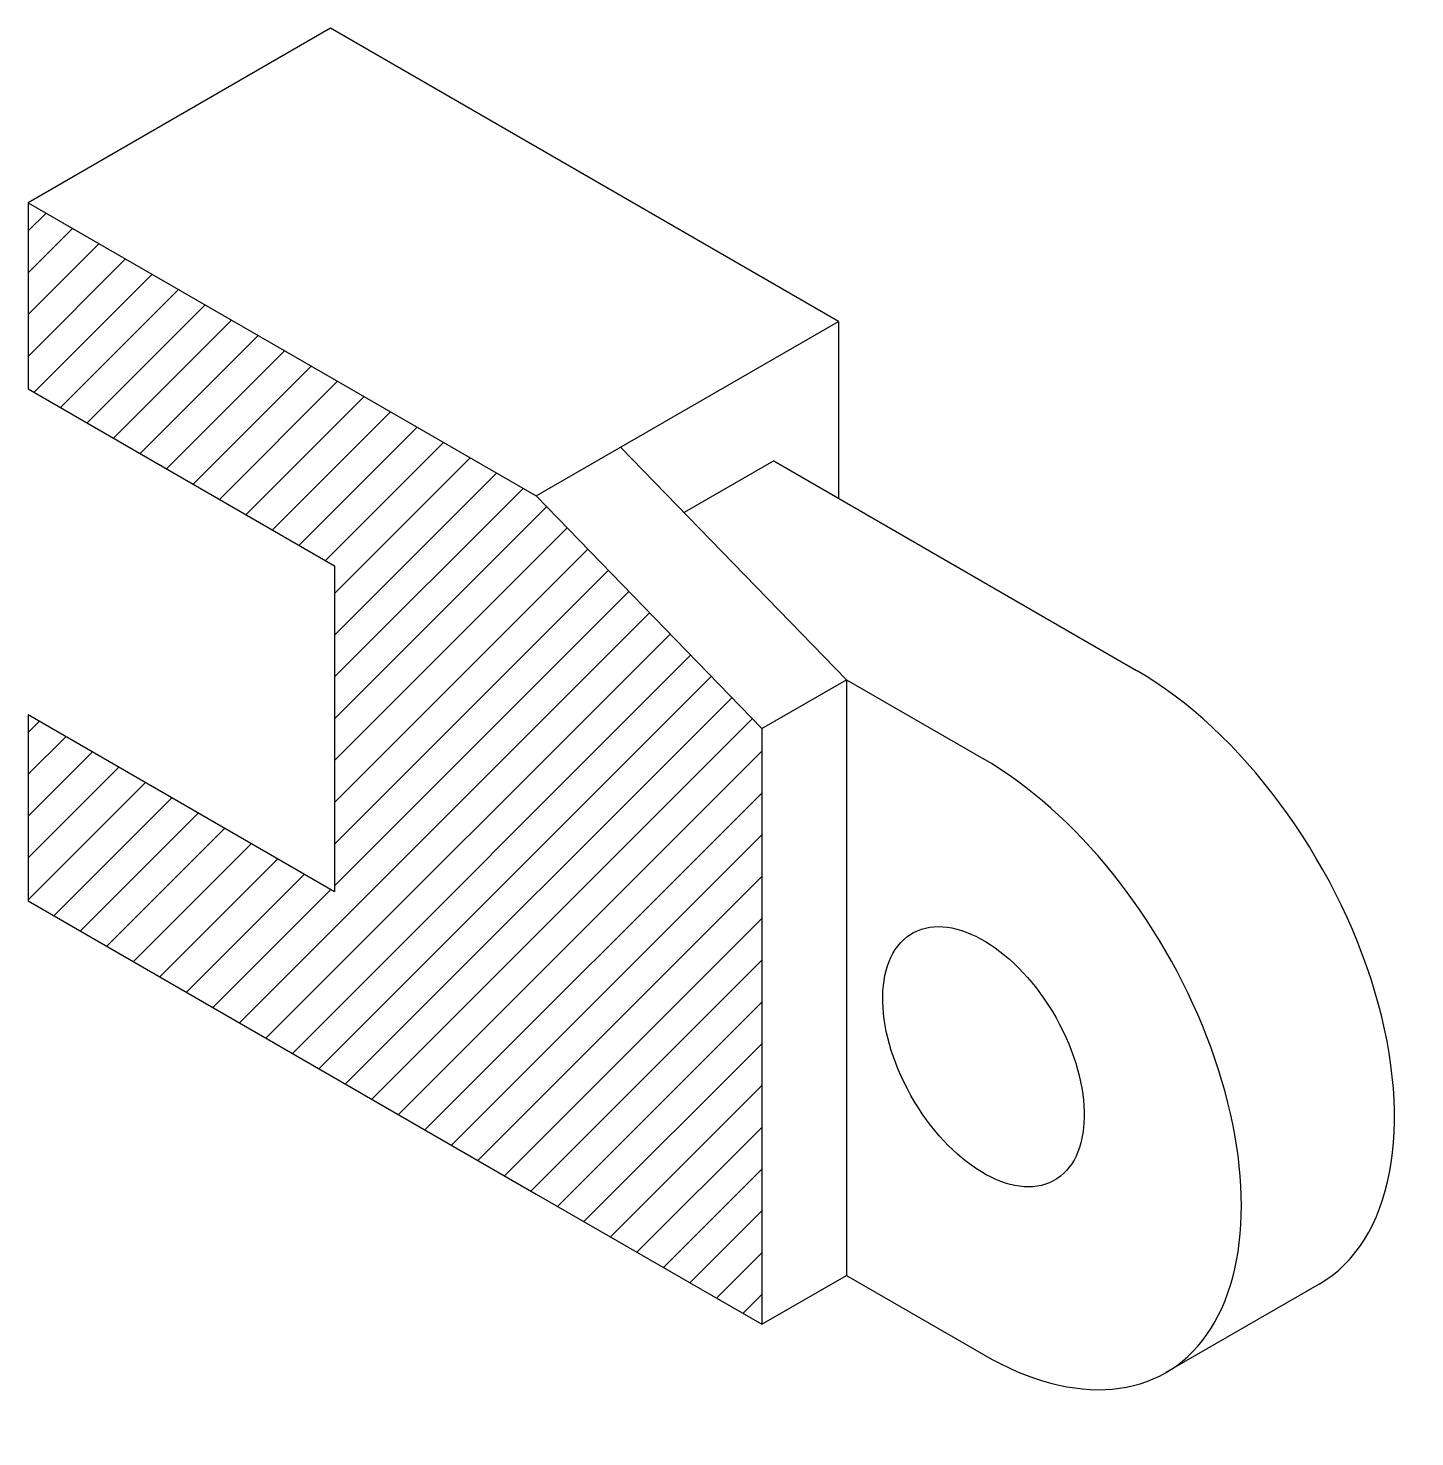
# Model space of a CAD drawing. Header units: millimetres. Extents: x 4223 to 4372, y 1611 to 1762.
import ezdxf

# ---------------------------------------------------------------- set-up
doc = ezdxf.new("R2010")
doc.units = ezdxf.units.MM

msp = doc.modelspace()

# ---------------------------------------------------------------- hatches: boundary and pattern name
h = msp.add_hatch()
h.set_pattern_fill('ANSI31', color=2)
h.paths.add_polyline_path([(4277.75, 1711.69), (4223.19, 1743.19), (4223.19, 1723.19), (4256.1, 1704.19), (4256.1, 1669.19), (4223.19, 1688.19), (4223.19, 1668.19), (4277.75, 1636.69), (4302, 1622.69), (4302, 1686.69)])

# ---------------------------------------------------------------- linework, layer by layer
for p, q in [((4255.67, 1761.94), (4223.19, 1743.19)), ((4310.23, 1730.44), (4255.67, 1761.94)), ((4277.75, 1711.69), (4310.23, 1730.44)), ((4310.23, 1730.44), (4310.23, 1711.44)), ((4286.84, 1716.94), (4311.09, 1691.94)), ((4303.3, 1715.44), (4293.68, 1709.89)), ((4303.3, 1715.44), (4342.27, 1692.94)), ((4302, 1686.69), (4311.09, 1691.94)), ((4311.09, 1691.94), (4325.82, 1683.44)), ((4311.09, 1691.94), (4311.09, 1627.94)), ((4311.09, 1627.94), (4325.82, 1619.44)), ((4361.87, 1627), (4345.41, 1617.5))]:
    msp.add_line(p, q)
at = {"color": 2}
for p, q in [((4223.19, 1743.19), (4277.75, 1711.69)), ((4223.19, 1743.19), (4223.19, 1723.19)), ((4223.19, 1723.19), (4256.1, 1704.19)), ((4277.75, 1711.69), (4302, 1686.69)), ((4256.1, 1704.19), (4256.1, 1669.19)), ((4223.19, 1688.19), (4256.1, 1669.19)), ((4223.19, 1688.19), (4223.19, 1668.19)), ((4302, 1686.69), (4302, 1622.69)), ((4223.19, 1668.19), (4277.75, 1636.69)), ((4277.75, 1636.69), (4302, 1622.69)), ((4302, 1622.69), (4311.09, 1627.94))]:
    msp.add_line(p, q, dxfattribs=at)
for centre, major_axis, start_param, end_param in [((4342.27, 1660.94), (19.6, -33.94), 6.283185, 8.63938), ((4325.82, 1651.44), (19.6, -33.94), 5.497787, 8.63938), ((4325.82, 1651.44), (7.65, -13.26), 6.263991230160564, 12.54717653734006)]:
    msp.add_ellipse(centre, major_axis=major_axis, ratio=0.57735, start_param=start_param, end_param=end_param)

doc.saveas('drawing.dxf')
